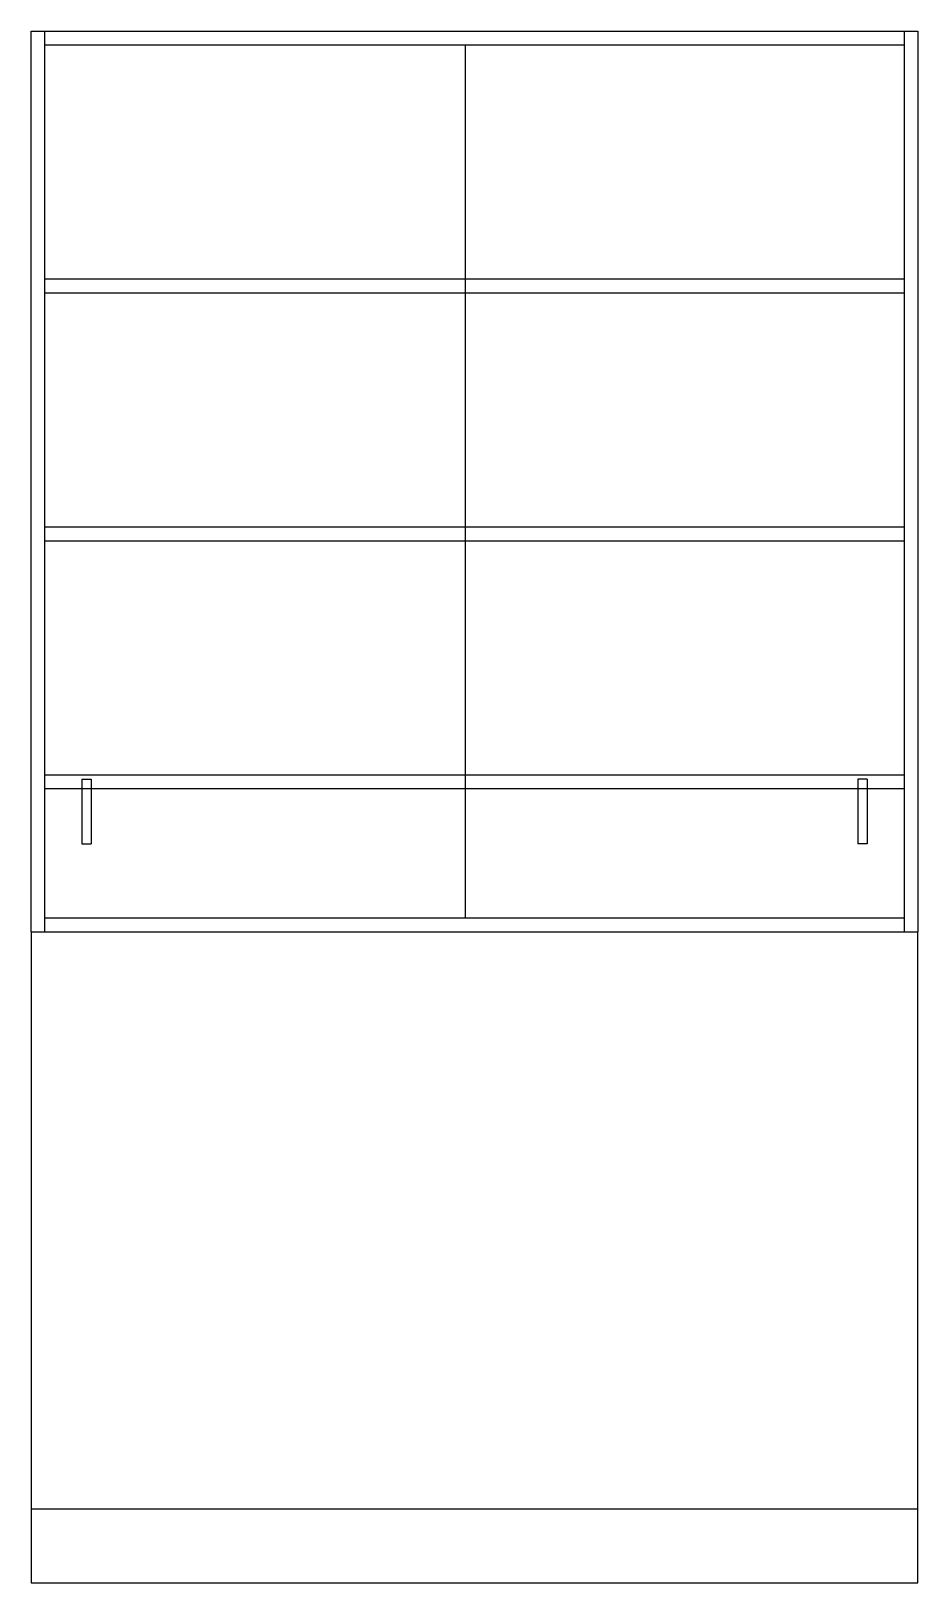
# Model space of a CAD drawing. Extents: x 0 to 48, y 0 to 84.
import ezdxf

# ---------------------------------------------------------------- set-up
doc = ezdxf.new("R2010")
doc.units = 0
doc.header["$LTSCALE"] = 3
doc.linetypes.add('HIDDEN', pattern=[0])
doc.layers.get('0').update_dxf_attribs({"linetype": 'CONTINUOUS'})
doc.layers.add('HID', color=7, linetype='HIDDEN')

msp = doc.modelspace()

# ---------------------------------------------------------------- linework, layer by layer
at = {"color": 0}
for p, q in [((0, 84), (48, 84)), ((0, 35.25), (0, 84)), ((0.75, 35.25), (0.75, 84)), ((47.25, 84), (47.25, 35.25)), ((48, 84), (48, 35.25)), ((0.75, 83.25), (47.25, 83.25)), ((23.5, 83.25), (23.5, 36)), ((0.75, 70.586), (47.25, 70.586)), ((0.75, 69.836), (47.25, 69.836)), ((0.75, 57.164), (47.25, 57.164)), ((0.75, 56.414), (47.25, 56.414)), ((0.75, 43.75), (47.25, 43.75)), ((0.75, 43), (47.25, 43)), ((2.75, 43.5), (2.75, 40)), ((2.75, 43.5), (3.25, 43.5)), ((3.25, 43.5), (3.25, 40)), ((44.75, 43.5), (44.75, 40)), ((45.25, 43.5), (44.75, 43.5)), ((45.25, 43.5), (45.25, 40)), ((2.75, 40), (3.25, 40)), ((45.25, 40), (44.75, 40)), ((0.75, 36), (47.25, 36)), ((0, 35.25), (48, 35.25))]:
    msp.add_line(p, q, dxfattribs=at)
at = {"layer": 'HID', "color": 0}
for p, q in [((0, 35.25), (0, 4)), ((48, 4), (48, 35.25)), ((48, 4), (0, 4)), ((0, 4), (0, 0)), ((48, 0), (48, 4)), ((0, 0), (48, 0))]:
    msp.add_line(p, q, dxfattribs=at)

doc.saveas('drawing.dxf')
